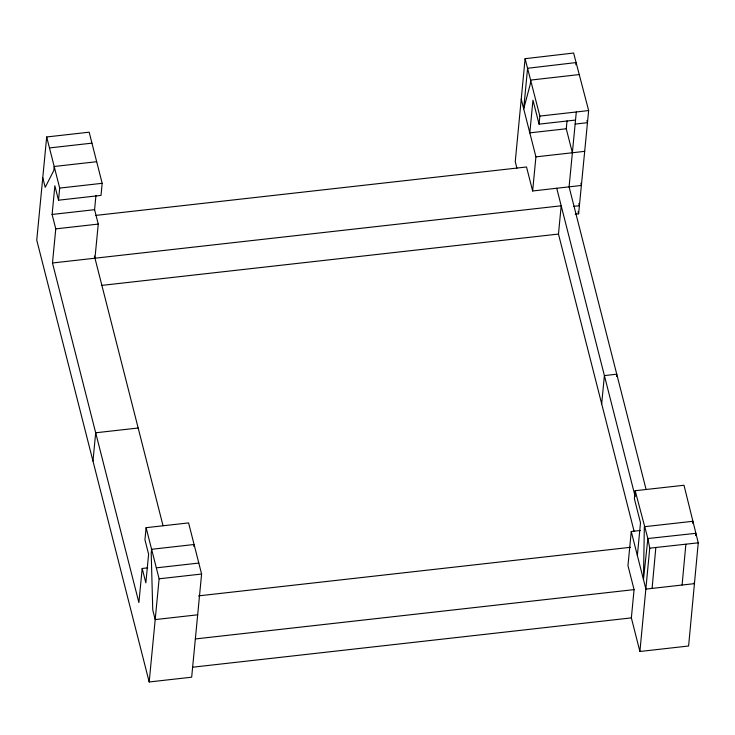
<?xml version="1.0" encoding="UTF-8"?>
<svg xmlns="http://www.w3.org/2000/svg" width="735" height="735" viewBox="0 0 735 735"><rect width="100%" height="100%" fill="white"/><g stroke="black" fill="none" stroke-linecap="round" stroke-linejoin="round"><path stroke-width="1.1" d="M652.092 588.404L655.841 547.492L698.25 542.825L684 485.256L635.178 490.714L634.397 498.789L640.507 522.796L637.355 555.504M682.089 585.032L685.874 544.222M698.25 542.825L688.603 646.01L639.9 651.486L631.356 617.887L634.075 589.617L627.966 565.619L631.255 531.497L640.369 530.477M516.916 168.15L515.253 161.645L525.102 58.69L573.612 53.03L588.652 110.544L578.62 213.802L575.248 214.179M575.845 64.836L576.065 62.567L527.574 68.281L523.706 108.863L535.925 156.858L532.636 190.981L581.44 185.45L580.88 183.272M635.178 490.714L647.866 538.534L649.74 548.172L639.9 651.486M695.641 535.576L695.852 533.316L647.866 538.534L643.465 579.502L644.338 526.719L692.884 521.29L692.692 523.311M142.186 568.467L138.897 602.581L52.479 262.983L55.768 228.87L52.102 214.464L54.859 185.799L58.524 200.196L101.007 195.418L102.174 183.309L89.165 132.19L46.682 136.967L36.75 240.134L149.187 681.97L191.67 677.192L201.601 574.026L188.592 522.907L146.109 527.684L144.942 539.793L148.608 554.199L145.852 582.864L142.186 568.467L147.772 567.833M58.524 200.196L59.691 188.087L46.682 136.967M94.962 258.215L98.251 224.092L94.585 209.686L95.963 195.354M92.968 461.047L95.688 432.786L138.171 428.009M149.187 681.97L159.118 578.803L146.109 527.684M193.893 546.528L194.086 544.506L151.603 549.284L151.217 553.317L152.751 609.986L155.195 619.587L197.678 614.809M575.523 120.053L539.067 124.151L539.848 116.084L525.102 58.69M584.729 151.327L572.372 152.761L566.272 128.763L567.025 120.871M634.158 531.478L558.471 234.061L561.191 205.791L52.479 262.983M588.652 110.544L576.304 111.977L569.092 186.883L646.093 489.473M601.68 403.855L604.4 375.594L616.757 374.198L616.536 376.449M575.137 124.096L587.486 122.662L586.934 120.485M579.208 74.575L530.679 80.078L530.293 84.121L523.706 108.863L521.262 99.271M49.475 147.928L91.958 143.15M96.68 161.709L54.197 166.487L53.811 170.52L45.203 187.342L42.759 177.751M539.848 116.084L576.304 111.977M566.272 128.763L529.816 132.86L532.958 100.153L539.067 124.151M59.691 188.087L102.174 183.309M535.925 156.858L572.372 152.761M52.102 214.464L94.585 209.686M95.789 215.41L526.526 166.983L532.636 190.981M55.768 228.87L98.251 224.092M101.356 285.446L558.471 234.061M156.325 567.843L198.808 563.065M159.118 578.803L201.601 574.026M198.478 595.883L630.511 547.309M649.74 548.172L655.841 547.492M195.363 638.945L634.075 589.617M192.643 667.205L631.356 617.887M573.796 206.342L579.428 205.726L578.877 203.531M694.162 582.487L694.456 583.636L645.909 589.102L631.255 531.497M556.735 188.27L635.178 496.557M94.411 256.028L163.023 525.672M578.077 211.616L578.62 213.802"/></g></svg>
